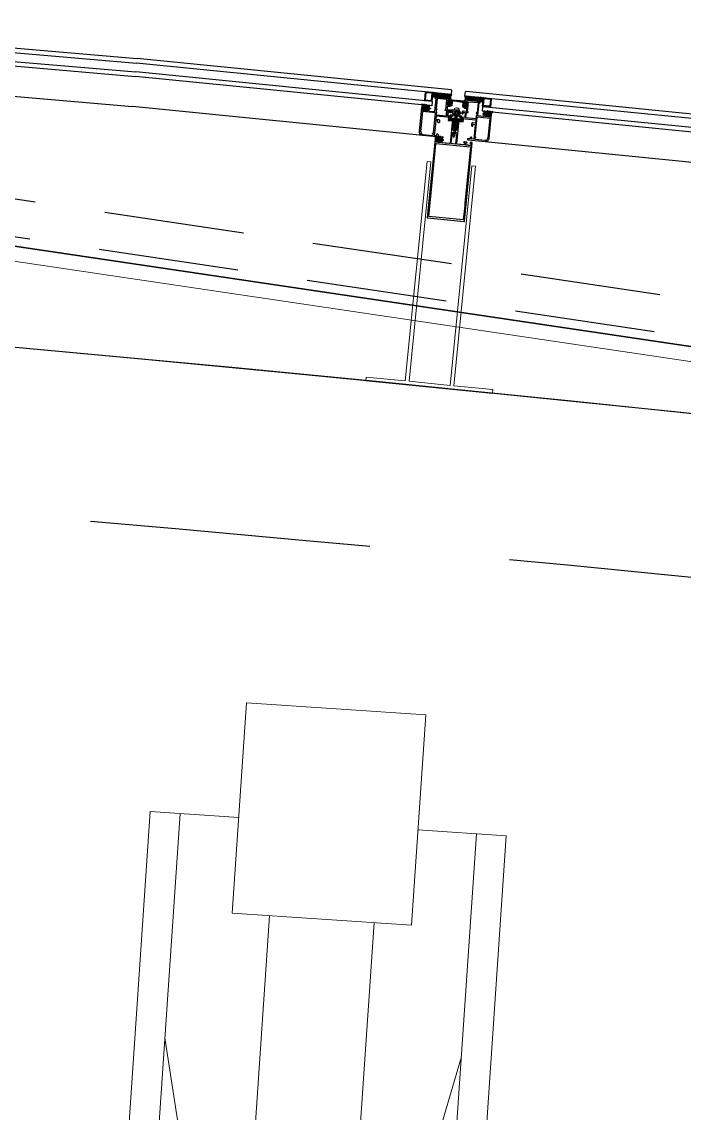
# Model space of a CAD drawing. Header units: millimetres. Extents: x 62878 to 70819, y -67946 to -61850.
# Drawn here: x 66387.2 to 66475.7, y -62013.6 to -61867.7 of the extents above; entities that cross this region are included whole.
import ezdxf

# ---------------------------------------------------------------- set-up
doc = ezdxf.new("R2010")
doc.units = ezdxf.units.MM
doc.linetypes.add('HIDDEN', pattern=[0.375, 0.25, -0.125])
doc.layers.add('alan hesabı1', color=7, linetype='Continuous', plot=False)
for name, color, linetype, lineweight in [('BA DÖŞ.-yeni', 11, 'Continuous', 30), ('Dog_dos_yeni', 63, 'Continuous', 5), ('DOGRAMA', 171, 'Continuous', 0), ('DUV.ALÇ.-yeni', 20, 'Continuous', 25), ('GOR-2', 152, 'Continuous', 20), ('TEFRİŞ-yeni', 53, 'Continuous', 9)]:
    doc.layers.add(name, color=color, linetype=linetype, lineweight=lineweight)
doc.layers.add('DOĞRAMA-yeni', color=40, linetype='Continuous')
pattern_1 = [(309.30959, (66334.67604, -61880.59759), (-0.1228303, -0.10056977), [])]
pattern_2 = [(219.30959, (66553.52568, -61902.4047), (0.10056977, -0.1228303), [])]

# ---------------------------------------------------------------- blocks, each defined once
blk = doc.blocks.new('a2we')
at = {"lineweight": 5, "ltscale": 0.5}
for p, q in [((-198.1, -420.1), (-197.1, -419.7)), ((-194.9, -421.4), (-198.1, -420.1)), ((-193.9, -421), (-198.1, -420.1)), ((-198.1, -422.7), (-197.1, -422.3)), ((-194.9, -424), (-198.1, -422.7)), ((-193.9, -423.6), (-198.1, -422.7)), ((-197.6, -417.6), (-196.6, -417.2)), ((-194.2, -418.3), (-197.6, -417.6)), ((-195.2, -418.6), (-197.6, -417.6)), ((-196.9, -417.9), (-197.1, -418.3)), ((-197.1, -419.7), (-197.1, -418.4)), ((-197.1, -419.7), (-193.9, -421)), ((-197.1, -419.7), (-193.9, -421)), ((-197.1, -422.3), (-197.1, -420.5)), ((-197.1, -422.3), (-193.9, -423.6)), ((-197.1, -422.3), (-193.9, -423.6)), ((-197.1, -424.9), (-197.1, -423.1)), ((-196, -415.3), (-196.6, -417.2)), ((-196.6, -417.2), (-194.2, -418.3)), ((-196, -415.3), (-195.5, -417.7)), ((-194.2, -418.3), (-195.2, -418.6)), ((-195.2, -418.6), (-194.9, -419.3)), ((-194.9, -420.6), (-194.9, -419.4)), ((-193.9, -421), (-194.9, -421.4)), ((-194.9, -423.2), (-194.9, -421.4)), ((-198.1, -425.2), (-197.1, -424.9)), ((-194.9, -426.5), (-198.1, -425.2)), ((-193.9, -426.1), (-198.1, -425.2)), ((-198.1, -427.7), (-197.1, -427.3)), ((-194.9, -429), (-198.1, -427.7)), ((-193.9, -428.6), (-198.1, -427.7)), ((-198.1, -429.9), (-197.1, -429.6)), ((-194.9, -431.2), (-198.1, -429.9)), ((-193.9, -430.9), (-198.1, -429.9)), ((-198.1, -432.2), (-197.1, -431.8)), ((-194.9, -433.5), (-198.1, -432.2)), ((-193.9, -433.1), (-198.1, -432.2)), ((-198.1, -434.4), (-197.1, -434.1)), ((-194.9, -435.7), (-198.1, -434.4)), ((-193.9, -435.4), (-198.1, -434.4)), ((-198.1, -436.7), (-197.1, -436.4)), ((-194.9, -438), (-198.1, -436.7)), ((-193.9, -437.7), (-198.1, -436.7)), ((-197.1, -424.9), (-193.9, -426.1)), ((-197.1, -424.9), (-193.9, -426.1)), ((-197.1, -427.3), (-197.1, -425.6)), ((-197.1, -427.3), (-193.9, -428.6)), ((-197.1, -427.3), (-193.9, -428.6)), ((-197.1, -429.6), (-197.1, -428)), ((-197.1, -429.6), (-193.9, -430.9)), ((-197.1, -429.6), (-193.9, -430.9)), ((-197.1, -431.8), (-197.1, -430.3)), ((-197.1, -431.8), (-193.9, -433.1)), ((-197.1, -431.8), (-193.9, -433.1)), ((-197.1, -434.1), (-197.1, -432.5)), ((-197.1, -434.1), (-193.9, -435.4)), ((-197.1, -434.1), (-193.9, -435.4)), ((-197.1, -436.4), (-197.1, -434.8)), ((-197.1, -436.4), (-193.9, -437.7)), ((-197.1, -436.4), (-193.9, -437.7)), ((-197.1, -438.7), (-197.1, -437.1)), ((-193.9, -423.6), (-194.9, -424)), ((-194.9, -425.7), (-194.9, -424)), ((-193.9, -426.1), (-194.9, -426.5)), ((-194.9, -428.2), (-194.9, -426.5)), ((-193.9, -428.6), (-194.9, -429)), ((-194.9, -430.5), (-194.9, -429)), ((-193.9, -430.9), (-194.9, -431.2)), ((-194.9, -432.7), (-194.9, -431.2)), ((-193.9, -433.1), (-194.9, -433.5)), ((-194.9, -435), (-194.9, -433.5)), ((-193.9, -435.4), (-194.9, -435.7)), ((-194.9, -437.3), (-194.9, -435.7)), ((-193.9, -437.7), (-194.9, -438)), ((-198.1, -439), (-197.1, -438.7)), ((-194.9, -440.3), (-198.1, -439)), ((-193.9, -440), (-198.1, -439)), ((-198.1, -441.3), (-197.1, -441)), ((-194.9, -442.6), (-198.1, -441.3)), ((-193.9, -442.3), (-198.1, -441.3)), ((-198.1, -443.6), (-197.1, -443.3)), ((-194.9, -444.9), (-198.1, -443.6)), ((-193.9, -444.6), (-198.1, -443.6)), ((-198.1, -445.9), (-197.1, -445.6)), ((-193.9, -446.9), (-198.1, -445.9)), ((-194.9, -447.2), (-198.1, -445.9)), ((-197.1, -447.9), (-198.1, -448.2)), ((-194.9, -449.5), (-198.1, -448.2)), ((-198.1, -448.2), (-193.9, -449.2)), ((-198.1, -450.5), (-197.1, -450.2)), ((-194.9, -451.8), (-198.1, -450.5)), ((-193.9, -451.5), (-198.1, -450.5)), ((-197.1, -438.7), (-193.9, -440)), ((-197.1, -438.7), (-193.9, -440)), ((-197.1, -441), (-197.1, -439.4)), ((-197.1, -441), (-193.9, -442.3)), ((-197.1, -443.3), (-197.1, -441.7)), ((-197.1, -443.3), (-193.9, -444.6)), ((-197.1, -445.6), (-197.1, -444)), ((-197.1, -445.6), (-193.9, -446.9)), ((-197.1, -445.6), (-193.9, -446.9)), ((-197.1, -447.9), (-197.1, -446.3)), ((-193.9, -449.2), (-197.1, -447.9)), ((-197.1, -450.2), (-197.1, -448.6)), ((-197.1, -450.2), (-193.9, -451.5)), ((-197.1, -453.3), (-197.1, -450.9)), ((-194.9, -439.6), (-194.9, -438)), ((-193.9, -440), (-194.9, -440.3)), ((-194.9, -441.8), (-194.9, -440.3)), ((-193.9, -442.3), (-194.9, -442.6)), ((-194.9, -444.1), (-194.9, -442.6)), ((-193.9, -444.6), (-194.9, -444.9)), ((-194.9, -446.4), (-194.9, -444.9)), ((-193.9, -446.9), (-194.9, -447.2)), ((-194.9, -448.7), (-194.9, -447.2)), ((-193.9, -449.2), (-194.9, -449.5)), ((-194.9, -451), (-194.9, -449.5)), ((-193.9, -451.5), (-194.9, -451.8)), ((-194.9, -453.3), (-194.9, -451.8)), ((-192.8, -453.3), (-199.2, -453.3)), ((-199.2, -454.6), (-199.2, -453.3)), ((-192.8, -454.6), (-192.8, -453.3))]:
    blk.add_line(p, q, dxfattribs=at)
blk.add_lwpolyline([(-196.5, -455.7), (-196.1, -455.4), (-195.9, -455.4), (-195.6, -455.7)], dxfattribs=at)
for centre, radius, start, end in [((-196.9, -418.4), 0.2, 155.3251, 180), ((-195.1, -419.4), 0.2, 0, 19.1116), ((-195.7, -449.5), 6.19, 234.7573, 262.4905), ((-196.4, -449.5), 6.19, 277.5095, 305.2427)]:
    blk.add_arc(centre, radius, start, end, dxfattribs=at)
blk = doc.blocks.new('3')
at = {"layer": 'TEFRİŞ-yeni'}
for p, q in [((65004.48, 34978.67), (65004.4, 34950.47)), ((65004.48, 34978.67), (65028.48, 34978.6)), ((65028.48, 34978.6), (65028.4, 34950.4)), ((64992.6, 34963.3), (64992.43, 34904.43)), ((64992.6, 34963.3), (65004.44, 34963.27)), ((64996.6, 34963.29), (64996.46, 34913.96)), ((65028.44, 34963.2), (65040.28, 34963.17)), ((65036.28, 34963.18), (65036.14, 34913.85)), ((65040.28, 34963.17), (65040.12, 34904.3)), ((65004.4, 34950.47), (65028.4, 34950.4)), ((65009.4, 34950.45), (65009.19, 34872.23)), ((65023.4, 34950.41), (65023.19, 34872.2)), ((65000.8, 34913.94), (64996.51, 34933.25)), ((65031.8, 34913.86), (65036.2, 34933.14)), ((64996.46, 34913.96), (64985.67, 34888.43)), ((65000.8, 34913.94), (64989.45, 34887.1)), ((65031.8, 34913.86), (65043, 34886.95)), ((65036.14, 34913.85), (65046.79, 34888.26)), ((64996.43, 34903.61), (64996.38, 34884.44)), ((65036.11, 34903.5), (65036.06, 34884.33)), ((64992.41, 34894.08), (64992.38, 34884.45)), ((65040.09, 34893.95), (65040.06, 34884.32)), ((65005.28, 34884.42), (64991.35, 34884.45)), ((65005.28, 34884.42), (65005.27, 34880.42)), ((65027.16, 34884.36), (65027.15, 34880.36)), ((65027.16, 34884.36), (65041.09, 34884.32)), ((65005.27, 34880.42), (64991.21, 34880.45)), ((64992.37, 34880.45), (64992.33, 34865.28)), ((64996.37, 34880.44), (64996.33, 34865.27)), ((65027.15, 34880.36), (65041.2, 34880.32)), ((65036.05, 34880.33), (65036.01, 34865.16)), ((65040.05, 34880.32), (65040.01, 34865.15)), ((65000.19, 34872.26), (65000.15, 34858.26)), ((65000.19, 34872.26), (65032.19, 34872.17)), ((65032.19, 34872.17), (65032.15, 34858.17)), ((64992.33, 34865.28), (65000.17, 34865.26)), ((65032.17, 34865.17), (65040.01, 34865.15)), ((65000.15, 34858.26), (65032.15, 34858.17))]:
    blk.add_line(p, q, dxfattribs=at)
for centre, radius, start, end in [((64991.55, 34886.6), 6.15, 162.7353, 266.8783), ((65040.9, 34886.46), 6.15, 272.8044, 16.9475), ((64991.55, 34886.6), 2.15, 166.6384, 264.8317), ((65040.9, 34886.46), 2.15, 274.851, 13.0444)]:
    blk.add_arc(centre, radius, start, end, dxfattribs=at)

msp = doc.modelspace()

# ---------------------------------------------------------------- hatches: boundary and pattern name
at = {"layer": 'DOGRAMA', "lineweight": -2}
h = msp.add_hatch(dxfattribs=at)
h.set_pattern_fill('AR-HBONE', color=256, scale=0.03, angle=681.3887, style=0)
h.set_pattern_definition([(309.3096, (66434.41934, -61912.95435), (-0.01682685, -0.16886935), [0.36, -0.12]), (219.3096, (66434.49536, -61913.0472), (-0.01682685, -0.16886935), [0.36, -0.12])])
h.paths.add_polyline_path([(66442.33, -61877.75), (66442.08, -61877.72), (66442.14, -61877.12), (66442.91, -61877.2), (66442.85, -61877.8)])
h = msp.add_hatch(dxfattribs=at)
h.set_pattern_fill('ANSI31', color=256, scale=0.04, angle=681.3887, style=0)
h.set_pattern_definition([(219.30959, (66573.72565, -61904.4175), (0.08045582, -0.09826424), [])])
h.paths.add_polyline_path([(66443.12, -61877.8, -0.414214), (66443.15, -61877.83), (66444.45, -61877.96, -0.153231), (66444.6, -61877.37), (66443.18, -61877.23)])
h.paths.add_polyline_path([(66442.85, -61877.8), (66443.09, -61877.82, -0.414214), (66443.12, -61877.8), (66443.18, -61877.23), (66442.91, -61877.2)])
h = msp.add_hatch(dxfattribs=at)
h.set_pattern_fill('ANSI31', color=256, scale=0.05, angle=681.3887, style=0)
h.set_pattern_definition(pattern_1)
edge = h.paths.add_edge_path(flags=16)
edge.add_arc((66441.15, -61878.98), 0.4, 252.7726, 275.8465)
edge.add_line((66441.19, -61879.37), (66441.21, -61879.12))
edge.add_line((66441.21, -61879.12), (66441.05, -61879.11))
edge.add_line((66441.05, -61879.11), (66441.03, -61879.36))
edge = h.paths.add_edge_path()
edge.add_arc((66441.15, -61878.98), 0.5, 227.4397, 301.1795)
edge.add_line((66441.41, -61879.4), (66441.42, -61879.3))
edge.add_line((66441.42, -61879.3), (66441.3, -61879.29))
edge.add_line((66441.3, -61879.29), (66441.3, -61879.23))
edge.add_arc((66441.4, -61879.24), 0.1, 84.3096, 174.3096, ccw=False)
edge.add_line((66441.41, -61879.14), (66441.63, -61879.16))
edge.add_line((66441.63, -61879.16), (66441.65, -61878.98))
edge.add_line((66441.65, -61878.98), (66441.61, -61878.98))
edge.add_arc((66441.6, -61879.05), 0.065, 84.3096, 152.7189)
edge.add_arc((66441.52, -61879), 0.0327, 138.8793, 332.7189, ccw=False)
edge.add_arc((66441.62, -61879.13), 0.199, 79.9599, 130.2258, ccw=False)
edge.add_arc((66441.66, -61878.89), 0.05, 265.8242, 443.3374)
edge.add_arc((66441.63, -61879.16), 0.323, 83.3689, 122.6953)
edge.add_arc((66441.44, -61878.87), 0.02, 234.3096, 302.6953, ccw=False)
edge.add_line((66441.43, -61878.88), (66441.25, -61878.76))
edge.add_arc((66441.24, -61878.77), 0.015, 54.3096, 214.3096)
edge.add_line((66441.23, -61878.78), (66441.3, -61878.88))
edge.add_arc((66441.28, -61878.89), 0.02, -125.6904, 34.3096, ccw=False)
edge.add_line((66441.27, -61878.91), (66441.03, -61878.73))
edge.add_arc((66441.02, -61878.75), 0.015, 54.3096, 214.3096)
edge.add_line((66441.01, -61878.75), (66441.08, -61878.86))
edge.add_arc((66441.07, -61878.87), 0.02, -125.6904, 34.3096, ccw=False)
edge.add_line((66441.05, -61878.88), (66440.81, -61878.71))
edge.add_arc((66440.81, -61878.72), 0.015, 54.3096, 214.3096)
edge.add_line((66440.79, -61878.73), (66440.86, -61878.83))
edge.add_arc((66440.85, -61878.85), 0.02, -125.6904, 34.3096, ccw=False)
edge.add_line((66440.83, -61878.86), (66440.6, -61878.69))
edge.add_arc((66440.59, -61878.7), 0.015, 54.3096, 214.3096)
edge.add_line((66440.57, -61878.71), (66440.64, -61878.81))
edge.add_arc((66440.56, -61878.86), 0.1, -5.6904, 34.3096, ccw=False)
edge.add_line((66440.66, -61878.87), (66440.64, -61879.06))
edge.add_line((66440.64, -61879.06), (66440.86, -61879.09))
edge.add_arc((66440.85, -61879.19), 0.1, -5.6904, 84.3096, ccw=False)
edge.add_line((66440.95, -61879.2), (66440.94, -61879.26))
edge.add_line((66440.94, -61879.26), (66440.82, -61879.24))
edge.add_line((66440.82, -61879.24), (66440.81, -61879.34))
h = msp.add_hatch(dxfattribs=at)
h.set_pattern_fill('ANSI31', color=256, scale=0.05, angle=681.3887, style=0)
h.set_pattern_definition(pattern_1)
edge = h.paths.add_edge_path(flags=16)
edge.add_arc((66444.92, -61878.54), 0.668, 167.4339, 181.1853, ccw=False)
edge.add_line((66444.27, -61878.4), (66444.55, -61878.42))
edge.add_line((66444.55, -61878.42), (66444.53, -61878.58))
edge.add_line((66444.53, -61878.58), (66444.25, -61878.56))
edge = h.paths.add_edge_path()
edge.add_line((66444.58, -61878.91), (66444.47, -61878.9))
edge.add_line((66444.47, -61878.9), (66444.5, -61878.66))
edge.add_line((66444.5, -61878.66), (66444.31, -61878.64))
edge.add_line((66444.31, -61878.64), (66444.3, -61878.76))
edge.add_line((66444.3, -61878.76), (66444.2, -61878.75))
edge.add_arc((66444.56, -61878.51), 0.442, 135.0019, 213.6172, ccw=False)
edge.add_line((66444.25, -61878.19), (66444.35, -61878.2))
edge.add_line((66444.35, -61878.2), (66444.34, -61878.32))
edge.add_line((66444.34, -61878.32), (66444.53, -61878.34))
edge.add_line((66444.53, -61878.34), (66444.55, -61878.1))
edge.add_line((66444.55, -61878.1), (66445.55, -61878.19))
edge.add_arc((66445.54, -61878.24), 0.05, -88.9806, 84.3096, ccw=False)
edge.add_line((66445.54, -61878.29), (66444.79, -61878.27))
edge.add_arc((66444.79, -61878.37), 0.1, 87.8843, 174.3096)
edge.add_line((66444.69, -61878.36), (66444.64, -61878.87))
edge.add_arc((66444.59, -61878.86), 0.05, 264.3096, 354.3096, ccw=False)
h = msp.add_hatch(dxfattribs=at)
h.set_pattern_fill('ANSI31', color=256, scale=0.05, angle=681.3887, style=0)
h.set_pattern_definition(pattern_2)
edge = h.paths.add_edge_path(flags=16)
edge.add_arc((66445.86, -61878.64), 0.668, 347.4339, 361.1853)
edge.add_line((66446.53, -61878.62), (66446.24, -61878.59))
edge.add_line((66446.24, -61878.59), (66446.23, -61878.75))
edge.add_line((66446.23, -61878.75), (66446.51, -61878.78))
edge = h.paths.add_edge_path()
edge.add_line((66446.11, -61879.06), (66446.22, -61879.07))
edge.add_line((66446.22, -61879.07), (66446.25, -61878.84))
edge.add_line((66446.25, -61878.84), (66446.44, -61878.85))
edge.add_line((66446.44, -61878.85), (66446.42, -61878.97))
edge.add_line((66446.42, -61878.97), (66446.52, -61878.98))
edge.add_arc((66446.21, -61878.67), 0.442, 315.0019, 393.6172)
edge.add_line((66446.58, -61878.43), (66446.48, -61878.42))
edge.add_line((66446.48, -61878.42), (66446.47, -61878.54))
edge.add_line((66446.47, -61878.54), (66446.28, -61878.52))
edge.add_line((66446.28, -61878.52), (66446.3, -61878.28))
edge.add_line((66446.3, -61878.28), (66445.31, -61878.17))
edge.add_arc((66445.3, -61878.22), 0.05, 84.3096, 257.5998)
edge.add_line((66445.29, -61878.27), (66446.04, -61878.4))
edge.add_arc((66446.02, -61878.49), 0.1, -5.6904, 80.7349, ccw=False)
edge.add_line((66446.12, -61878.5), (66446.07, -61879.01))
edge.add_arc((66446.12, -61879.01), 0.05, 174.3096, 264.3096)
h = msp.add_hatch(dxfattribs=at)
h.set_pattern_fill('ANSI31', color=256, scale=0.04, angle=681.3887, style=0)
h.set_pattern_definition([(309.30959, (66314.47608, -61878.58478), (-0.09826424, -0.08045582), [])])
h.paths.add_polyline_path([(66447.76, -61878.26, 0.414214), (66447.73, -61878.28), (66446.44, -61878.16, 0.153231), (66446.4, -61877.55), (66447.82, -61877.69)])
h.paths.add_polyline_path([(66448.03, -61878.31), (66447.79, -61878.29, 0.414214), (66447.76, -61878.26), (66447.82, -61877.69), (66448.09, -61877.72)])
h = msp.add_hatch(dxfattribs=at)
h.set_pattern_fill('AR-HBONE', color=256, scale=0.03, angle=681.3887, style=0)
h.set_pattern_definition([(219.3096, (66449.35868, -61914.44297), (-0.01682685, -0.16886935), [0.36, -0.12]), (309.3096, (66449.26583, -61914.51899), (-0.01682685, -0.16886935), [0.36, -0.12])])
h.paths.add_polyline_path([(66448.56, -61878.37), (66448.8, -61878.39), (66448.86, -61877.79), (66448.09, -61877.72), (66448.03, -61878.31)])
h = msp.add_hatch(dxfattribs=at)
h.set_pattern_fill('ANSI31', color=256, scale=0.05, angle=681.3887, style=0)
h.set_pattern_definition(pattern_1)
edge = h.paths.add_edge_path(flags=16)
edge.add_arc((66445.03, -61881.82), 0.05, 174.3096, 264.3096)
edge.add_line((66445.03, -61881.87), (66445.09, -61881.88))
edge.add_arc((66445.09, -61881.83), 0.05, 264.3096, 354.3096)
edge.add_line((66445.14, -61881.84), (66445.17, -61881.61))
edge.add_line((66445.17, -61881.61), (66445.01, -61881.6))
edge.add_line((66445.01, -61881.6), (66444.99, -61881.82))
h.paths.add_polyline_path([(66445.02, -61881.45), (66445.18, -61881.46), (66445.21, -61881.19), (66445.05, -61881.17)], flags=16)
edge = h.paths.add_edge_path()
edge.add_arc((66445.16, -61881.82), 0.2, 283.7434, 354.3096)
edge.add_line((66445.35, -61881.84), (66445.36, -61881.79))
edge.add_line((66445.36, -61881.79), (66445.3, -61881.78))
edge.add_line((66445.3, -61881.78), (66445.31, -61881.65))
edge.add_line((66445.31, -61881.65), (66445.35, -61881.63))
edge.add_arc((66445.28, -61881.55), 0.1, 309.3096, 354.3096)
edge.add_line((66445.38, -61881.56), (66445.4, -61881.43))
edge.add_line((66445.4, -61881.43), (66445.34, -61881.42))
edge.add_line((66445.34, -61881.42), (66445.35, -61881.29))
edge.add_line((66445.35, -61881.29), (66445.47, -61881.19))
edge.add_line((66445.47, -61881.19), (66445.58, -61881.21))
edge.add_line((66445.58, -61881.21), (66445.6, -61880.96))
edge.add_line((66445.6, -61880.96), (66445.65, -61881.01))
edge.add_line((66445.65, -61881.01), (66446.15, -61881.06))
edge.add_line((66446.15, -61881.06), (66446.18, -61880.74))
edge.add_arc((66445.88, -61880.71), 0.3, 354.3096, 414.3096)
edge.add_line((66446.06, -61880.46), (66445.66, -61880.18))
edge.add_arc((66445.64, -61880.2), 0.03, 54.3096, 144.3096)
edge.add_line((66445.61, -61880.18), (66445.58, -61880.23))
edge.add_arc((66445.6, -61880.25), 0.03, 144.3096, 234.3096)
edge.add_line((66445.59, -61880.27), (66445.9, -61880.5))
edge.add_arc((66445.78, -61880.66), 0.2, -7.61, 54.3096, ccw=False)
edge.add_arc((66445.88, -61880.68), 0.1, 204.3096, 357.0244, ccw=False)
edge.add_arc((66445.7, -61880.77), 0.1, 24.3096, 84.3096)
edge.add_line((66445.71, -61880.67), (66445.38, -61880.63))
edge.add_arc((66445.39, -61880.58), 0.05, 174.3096, 264.3096, ccw=False)
edge.add_line((66445.34, -61880.58), (66445.34, -61880.53))
edge.add_arc((66445.3, -61880.52), 0.05, 354.3096, 444.3096)
edge.add_line((66445.3, -61880.47), (66445.1, -61880.45))
edge.add_arc((66445.1, -61880.5), 0.05, 84.3096, 174.3096)
edge.add_line((66445.05, -61880.5), (66445.04, -61880.55))
edge.add_arc((66444.99, -61880.54), 0.05, 264.3096, 354.3096, ccw=False)
edge.add_line((66444.99, -61880.59), (66444.66, -61880.56))
edge.add_arc((66444.65, -61880.66), 0.1, 84.3096, 144.3096)
edge.add_arc((66444.49, -61880.54), 0.1, 171.5947, 324.3096, ccw=False)
edge.add_arc((66444.59, -61880.54), 0.2, 114.3096, 176.2292, ccw=False)
edge.add_line((66444.51, -61880.36), (66444.86, -61880.2))
edge.add_arc((66444.85, -61880.17), 0.03, 294.3096, 384.3096)
edge.add_line((66444.88, -61880.16), (66444.85, -61880.11))
edge.add_arc((66444.82, -61880.12), 0.03, 24.3096, 114.3096)
edge.add_line((66444.81, -61880.09), (66444.36, -61880.29))
edge.add_arc((66444.49, -61880.57), 0.3, 114.3096, 174.3096)
edge.add_line((66444.19, -61880.54), (66444.16, -61880.86))
edge.add_line((66444.16, -61880.86), (66444.65, -61880.91))
edge.add_line((66444.65, -61880.91), (66444.71, -61880.87))
edge.add_line((66444.71, -61880.87), (66444.68, -61881.12))
edge.add_line((66444.68, -61881.12), (66444.79, -61881.13))
edge.add_line((66444.79, -61881.13), (66444.89, -61881.25))
edge.add_line((66444.89, -61881.25), (66444.88, -61881.38))
edge.add_line((66444.88, -61881.38), (66444.82, -61881.37))
edge.add_line((66444.82, -61881.37), (66444.81, -61881.5))
edge.add_arc((66444.91, -61881.51), 0.1, 174.3096, 219.3096)
edge.add_line((66444.83, -61881.57), (66444.86, -61881.61))
edge.add_line((66444.86, -61881.61), (66444.84, -61881.74))
edge.add_line((66444.84, -61881.74), (66444.78, -61881.73))
edge.add_line((66444.78, -61881.73), (66444.78, -61881.79))
edge.add_arc((66444.98, -61881.81), 0.2, 174.3096, 244.8758)
edge.add_arc((66445.09, -61881.56), 0.47, 244.8758, 283.7434)
h = msp.add_hatch(dxfattribs=at)
h.set_pattern_fill('ANSI31', color=256, scale=0.05, angle=681.3887, style=0)
h.set_pattern_definition(pattern_2)
edge = h.paths.add_edge_path(flags=16)
edge.add_arc((66449.47, -61879.8), 0.4, 252.7726, 275.8465, ccw=False)
edge.add_line((66449.35, -61880.19), (66449.37, -61879.94))
edge.add_line((66449.37, -61879.94), (66449.53, -61879.95))
edge.add_line((66449.53, -61879.95), (66449.51, -61880.2))
edge = h.paths.add_edge_path()
edge.add_arc((66449.47, -61879.8), 0.5, 227.4397, 301.1795, ccw=False)
edge.add_line((66449.13, -61880.17), (66449.14, -61880.07))
edge.add_line((66449.14, -61880.07), (66449.26, -61880.08))
edge.add_line((66449.26, -61880.08), (66449.26, -61880.03))
edge.add_arc((66449.16, -61880.02), 0.1, 354.3096, 444.3096)
edge.add_line((66449.17, -61879.92), (66448.96, -61879.89))
edge.add_line((66448.96, -61879.89), (66448.97, -61879.71))
edge.add_line((66448.97, -61879.71), (66449.01, -61879.72))
edge.add_arc((66449.01, -61879.78), 0.065, 15.9003, 84.3096, ccw=False)
edge.add_arc((66449.1, -61879.76), 0.0327, 195.9003, 389.7399)
edge.add_arc((66448.97, -61879.86), 0.199, 38.3934, 88.6593)
edge.add_arc((66448.98, -61879.62), 0.05, 85.2817, 262.795, ccw=False)
edge.add_arc((66448.96, -61879.89), 0.323, 45.9239, 85.2502, ccw=False)
edge.add_arc((66449.2, -61879.64), 0.02, 225.9239, 294.3096)
edge.add_line((66449.21, -61879.66), (66449.41, -61879.57))
edge.add_arc((66449.41, -61879.58), 0.015, -45.6904, 114.3096, ccw=False)
edge.add_line((66449.43, -61879.59), (66449.34, -61879.68))
edge.add_arc((66449.35, -61879.69), 0.02, 134.3096, 294.3096)
edge.add_line((66449.36, -61879.71), (66449.63, -61879.59))
edge.add_arc((66449.63, -61879.6), 0.015, -45.6904, 114.3096, ccw=False)
edge.add_line((66449.64, -61879.61), (66449.56, -61879.7))
edge.add_arc((66449.57, -61879.72), 0.02, 134.3096, 294.3096)
edge.add_line((66449.58, -61879.73), (66449.85, -61879.61))
edge.add_arc((66449.85, -61879.63), 0.015, -45.6904, 114.3096, ccw=False)
edge.add_line((66449.86, -61879.64), (66449.77, -61879.72))
edge.add_arc((66449.79, -61879.74), 0.02, 134.3096, 294.3096)
edge.add_line((66449.8, -61879.76), (66450.07, -61879.63))
edge.add_arc((66450.07, -61879.65), 0.015, -45.6904, 114.3096, ccw=False)
edge.add_line((66450.08, -61879.66), (66450, -61879.74))
edge.add_arc((66450.07, -61879.81), 0.1, 134.3096, 174.3096)
edge.add_line((66449.97, -61879.8), (66449.95, -61879.99))
edge.add_line((66449.95, -61879.99), (66449.73, -61879.97))
edge.add_arc((66449.72, -61880.07), 0.1, 84.3096, 174.3096)
edge.add_line((66449.62, -61880.06), (66449.62, -61880.12))
edge.add_line((66449.62, -61880.12), (66449.74, -61880.13))
edge.add_line((66449.74, -61880.13), (66449.73, -61880.23))
h = msp.add_hatch(dxfattribs=at)
h.set_pattern_fill('ANSI31', color=256, scale=0.05, angle=681.3887, style=0)
h.set_pattern_definition(pattern_1)
edge = h.paths.add_edge_path()
edge.add_arc((66442.32, -61883.13), 0.1, -5.6904, 34.3096, ccw=False)
edge.add_line((66442.42, -61883.14), (66442.4, -61883.32))
edge.add_line((66442.4, -61883.32), (66442.62, -61883.34))
edge.add_arc((66442.61, -61883.44), 0.1, -5.6904, 84.3096, ccw=False)
edge.add_line((66442.71, -61883.45), (66442.71, -61883.51))
edge.add_line((66442.71, -61883.51), (66442.59, -61883.49))
edge.add_line((66442.59, -61883.49), (66442.58, -61883.59))
edge.add_arc((66442.92, -61883.23), 0.5, 227.4397, 301.1795)
edge.add_line((66443.17, -61883.65), (66443.18, -61883.55))
edge.add_line((66443.18, -61883.55), (66443.06, -61883.54))
edge.add_line((66443.06, -61883.54), (66443.07, -61883.48))
edge.add_arc((66443.17, -61883.49), 0.1, 84.3096, 174.3096, ccw=False)
edge.add_line((66443.18, -61883.39), (66443.4, -61883.41))
edge.add_line((66443.4, -61883.41), (66443.42, -61883.26))
edge.add_line((66443.42, -61883.26), (66443.38, -61883.25))
edge.add_arc((66443.37, -61883.32), 0.065, 84.3096, 152.7189)
edge.add_arc((66443.28, -61883.27), 0.0327, 138.8793, 332.7189, ccw=False)
edge.add_arc((66443.44, -61883.41), 0.242, 94.0003, 139.5071, ccw=False)
edge.add_arc((66443.43, -61883.12), 0.05, 265.8242, 443.3374)
edge.add_arc((66443.46, -61883.44), 0.372, 94.1581, 130.8096)
edge.add_arc((66443.21, -61883.14), 0.02, 234.3096, 302.6953, ccw=False)
edge.add_line((66443.2, -61883.15), (66443.02, -61883.03))
edge.add_arc((66443.01, -61883.04), 0.015, 54.3096, 214.3096)
edge.add_line((66443, -61883.05), (66443.07, -61883.15))
edge.add_arc((66443.05, -61883.16), 0.02, -125.6904, 34.3096, ccw=False)
edge.add_line((66443.04, -61883.18), (66442.8, -61883))
edge.add_arc((66442.79, -61883.02), 0.015, 54.3096, 214.3096)
edge.add_line((66442.78, -61883.03), (66442.85, -61883.13))
edge.add_arc((66442.83, -61883.14), 0.02, -125.6904, 34.3096, ccw=False)
edge.add_line((66442.82, -61883.15), (66442.58, -61882.98))
edge.add_arc((66442.57, -61883), 0.015, 54.3096, 214.3096)
edge.add_line((66442.56, -61883), (66442.63, -61883.11))
edge.add_arc((66442.61, -61883.12), 0.02, -125.6904, 34.3096, ccw=False)
edge.add_line((66442.6, -61883.13), (66442.36, -61882.96))
edge.add_arc((66442.35, -61882.97), 0.015, 54.3096, 214.3096)
edge.add_line((66442.34, -61882.98), (66442.4, -61883.08))
edge = h.paths.add_edge_path(flags=16)
edge.add_line((66442.96, -61883.6), (66442.98, -61883.4))
edge.add_arc((66442.95, -61883.4), 0.03, 354.3096, 444.3096)
edge.add_line((66442.95, -61883.37), (66442.85, -61883.36))
edge.add_arc((66442.85, -61883.39), 0.03, 84.3096, 174.3096)
edge.add_line((66442.82, -61883.39), (66442.8, -61883.58))
edge.add_arc((66442.83, -61883.59), 0.03, 174.3096, 256.5432)
edge.add_arc((66442.92, -61883.23), 0.4, 256.5432, 272.076)
edge.add_arc((66442.93, -61883.6), 0.03, 272.076, 354.3096)

# ---------------------------------------------------------------- linework, layer by layer
msp.add_lwpolyline([(68896.02, -63031.44), (69030.26, -63071.18), (69185.28, -62547.65), (68893, -62461.11, 1.044368), (68063.2, -62298.73, 0.204375), (63106.96, -62494.78, 0.353953), (62932.94, -62997.83), (63753.18, -65779.6), (64154.95, -67142.15), (65336.72, -66792.62), (65336.7, -66829.11), (65270.54, -66829.07, 0.626789), (65270.2, -67369.07), (65531.84, -67369.23, 0.926242), (66130.09, -67369.61), (66391.73, -67369.77, 0.626743), (66392.07, -66829.77), (66326.15, -66829.73), (66326.17, -66793.24), (67506.16, -67144.13), (68467.02, -63899.09), (68625.2, -63946.04), (68896.02, -63031.42)], format="xyb")
at = {"layer": 'alan hesabı1', "linetype": 'ByBlock'}
msp.add_lwpolyline([(66647.46, -62885.83), (66649.14, -62873.44), (66669.49, -62775), (66685.66, -62696.65), (66805.8, -62114.63), (66821.97, -62036.28), (66836.77, -61964.56), (66351.93, -61892.57), (66333.84, -62022.5), (66229.59, -62014.51), (66229.67, -61883.93), (65842.74, -61883.7), (65842.15, -62828.49), (66227.13, -62828.73), (66275.87, -62835.35), (66434.42, -62856.89)], close=True, dxfattribs=at)
at = {"layer": 'alan hesabı1'}
msp.add_lwpolyline([(66851.63, -61966.77), (67136.27, -62009.03), (67118.51, -62128.61), (67161.25, -62137.43), (67098.03, -62443.7), (67058.57, -62435.56), (67034.32, -62553.08), (67073.77, -62561.23), (66999.57, -62921.05), (66649.14, -62873.44), (66647.46, -62885.83), (66434.42, -62856.89), (66275.87, -62835.35), (66227.13, -62828.73), (65842.15, -62828.49), (65842.74, -61883.7), (66229.67, -61883.93), (66229.59, -62014.51), (66333.84, -62022.5), (66351.93, -61892.57), (66836.77, -61964.56)], close=True, dxfattribs=at)
at = {"layer": 'BA DÖŞ.-yeni', "linetype": 'HIDDEN', "ltscale": 150}
msp.add_arc((65815.04, -68607.15), 6697.94, 70.74616, 109.296847, dxfattribs=at)
at = {"layer": 'Dog_dos_yeni'}
msp.add_lwpolyline([(66433.15, -61915.66), (66450.07, -61917.35), (66450.12, -61916.85), (66444.89, -61916.33), (66447.82, -61886.98), (66447.32, -61886.93), (66444.4, -61916.28), (66438.92, -61915.74), (66441.85, -61886.38), (66441.35, -61886.33), (66438.42, -61915.69), (66433.2, -61915.17), (66433.15, -61915.66)], close=True, dxfattribs=at)
msp.add_lwpolyline([(66433.15, -61915.66), (66450.07, -61917.35), (66450.12, -61916.85), (66444.89, -61916.33), (66447.82, -61886.98), (66447.32, -61886.93), (66444.4, -61916.28), (66438.92, -61915.74), (66441.85, -61886.38), (66441.35, -61886.33), (66438.42, -61915.69), (66433.2, -61915.17), (66433.15, -61915.66)], close=True, dxfattribs=at)
at = {"layer": 'DOGRAMA', "lineweight": -2}
for p, q in [((66344.93, -61868.26), (66402.52, -61873.18)), ((66345.08, -61867.67), (66402.57, -61872.58)), ((66347.3, -61869.67), (66402.4, -61874.37)), ((66347.25, -61870.27), (66402.35, -61874.97)), ((66444.56, -61876.76), (66402.57, -61872.58)), ((66347.7, -61874.36), (66401.98, -61878.99)), ((66442.02, -61878.32), (66402.4, -61874.37)), ((66444.6, -61877.37), (66402.52, -61873.18)), ((66441.96, -61878.92), (66402.35, -61874.97)), ((66442.14, -61877.12), (66442.08, -61877.72)), ((66442.85, -61877.8), (66442.91, -61877.2)), ((66442.85, -61877.8), (66442.91, -61877.2)), ((66444.65, -61876.87), (66444.56, -61876.76)), ((66444.6, -61877.37), (66444.65, -61876.87)), ((66446.4, -61877.55), (66446.45, -61877.05)), ((66446.45, -61877.05), (66446.55, -61876.96)), ((66446.55, -61876.96), (66496.3, -61881.92)), ((66442.02, -61878.32), (66441.96, -61878.92)), ((66442.85, -61877.8), (66442.08, -61877.72)), ((66446.4, -61877.55), (66496.24, -61882.51)), ((66448.03, -61878.31), (66448.09, -61877.72)), ((66448.03, -61878.31), (66448.09, -61877.72)), ((66448.03, -61878.31), (66448.8, -61878.39)), ((66448.86, -61877.79), (66448.8, -61878.39)), ((66440.76, -61882.86), (66401.98, -61878.99)), ((66448.74, -61878.99), (66448.68, -61879.59)), ((66448.68, -61879.59), (66496.04, -61884.3)), ((66448.74, -61878.99), (66496.11, -61883.71)), ((66449.08, -61883.68), (66495.61, -61888.32))]:
    msp.add_line(p, q, dxfattribs=at)
for points in [[(66442.13, -61877.14), (66441.09, -61877.04), (66440.97, -61878.19), (66442.02, -61878.3)], [(66442.03, -61877.23), (66441.18, -61877.15), (66441.08, -61878.1), (66441.93, -61878.19)], [(66448.86, -61877.81), (66449.91, -61877.92), (66449.79, -61879.07), (66448.75, -61878.97)], [(66448.95, -61877.92), (66449.8, -61878.01), (66449.7, -61878.96), (66448.86, -61878.88)], [(66445.02, -61881.45), (66445.18, -61881.46), (66445.21, -61881.19), (66445.05, -61881.17)], [(66445.18, -61881.46), (66445.02, -61881.45), (66445.05, -61881.17), (66445.21, -61881.19)]]:
    msp.add_lwpolyline(points, close=True, dxfattribs=at)
at = {"layer": 'DOGRAMA', "lineweight": -2, "ltscale": 0.5}
for points in [[(66440.89, -61879.23), (66440.76, -61879.22), (66440.74, -61879.47, 0.414214), (66440.78, -61879.52), (66441.4, -61879.58, 0.414214), (66441.45, -61879.54), (66441.48, -61879.29), (66441.35, -61879.28, -0.668097), (66441.33, -61879.23), (66441.4, -61879.18, -0.198962), (66441.43, -61879.16), (66441.68, -61879.19, -0.372839), (66441.77, -61879.28, -0.45685), (66441.74, -61879.32), (66441.62, -61879.3), (66441.59, -61879.54, 0.414214), (66441.64, -61879.6), (66442.36, -61879.67, 0.414214), (66442.39, -61879.64), (66442.56, -61877.95, 0.414214), (66442.53, -61877.92), (66442.44, -61877.91, -0.414214), (66442.41, -61877.88), (66442.42, -61877.79, -0.414214), (66442.46, -61877.76), (66444.52, -61877.96, -0.414214), (66444.54, -61878), (66444.52, -61878.23, -0.198962), (66444.5, -61878.26), (66444.41, -61878.3, -0.668048), (66444.36, -61878.28), (66444.38, -61878.1), (66444.18, -61878.08, 0.414214), (66444.13, -61878.13), (66444.06, -61878.79, 0.414214), (66444.11, -61878.85), (66444.3, -61878.87), (66444.32, -61878.69, -0.668048), (66444.38, -61878.67), (66444.45, -61878.74, -0.19911), (66444.46, -61878.77), (66444.45, -61878.88, -0.414214), (66444.3, -61879.01), (66444.09, -61878.99, 0.414214), (66444.04, -61879.03), (66444.01, -61879.34, 0.414214), (66444.05, -61879.4), (66444.4, -61879.43, -0.414214), (66444.53, -61879.59), (66444.52, -61879.76, -0.414214), (66444.46, -61879.81), (66444.38, -61879.8, -0.414214), (66444.36, -61879.78), (66444.38, -61879.6), (66444.13, -61879.57), (66444.07, -61880.24), (66444.47, -61880.28), (66444.48, -61880.18, -0.414214), (66444.53, -61880.14), (66444.58, -61880.14, -0.414214), (66444.62, -61880.2), (66444.62, -61880.28, -0.414214), (66444.4, -61880.45), (66442.59, -61880.27, 0.414214), (66442.55, -61880.3), (66442.52, -61880.66, 0.414214), (66442.54, -61880.7), (66442.86, -61880.73, -0.414214), (66443, -61880.89), (66442.98, -61881.07, -0.414214), (66442.87, -61881.16), (66442.85, -61881.16), (66442.8, -61881.15, -0.414214), (66442.77, -61881.12), (66442.79, -61880.93, 0.414214), (66442.77, -61880.9), (66442.53, -61880.88, 0.414214), (66442.49, -61880.9), (66442.4, -61881.82), (66442.37, -61881.85), (66442.4, -61881.88), (66442.3, -61882.8, 0.414214), (66442.33, -61882.84), (66442.57, -61882.86, 0.414214), (66442.6, -61882.83), (66442.62, -61882.67, -0.414214), (66442.65, -61882.65), (66442.7, -61882.65), (66442.72, -61882.65, -0.414214), (66442.81, -61882.76), (66442.8, -61882.91), (66443.11, -61882.94, -0.414214), (66443.14, -61882.97), (66443.14, -61882.99, -0.414214), (66443.03, -61883.08), (66440.76, -61882.86, -0.414214), (66440.31, -61882.31), (66440.63, -61879.11, -0.414214), (66440.66, -61879.09), (66440.83, -61879.1, -0.19911), (66440.87, -61879.12), (66440.92, -61879.19, -0.668097)], [(66449.67, -61880.11), (66449.8, -61880.12), (66449.77, -61880.37, -0.414214), (66449.72, -61880.41), (66449.1, -61880.35, -0.414214), (66449.06, -61880.3), (66449.08, -61880.05), (66449.21, -61880.06, 0.668097), (66449.24, -61880.01), (66449.19, -61879.95, 0.198962), (66449.15, -61879.93), (66448.9, -61879.91, 0.372839), (66448.8, -61879.98, 0.45685), (66448.82, -61880.02), (66448.94, -61880.03), (66448.92, -61880.27, -0.414214), (66448.86, -61880.32), (66448.15, -61880.25, -0.414214), (66448.12, -61880.21), (66448.29, -61878.52, -0.414214), (66448.32, -61878.49), (66448.41, -61878.5, 0.414214), (66448.44, -61878.48), (66448.45, -61878.39, 0.414214), (66448.43, -61878.35), (66446.37, -61878.15, 0.414214), (66446.33, -61878.18), (66446.31, -61878.4, 0.198962), (66446.32, -61878.44), (66446.4, -61878.5, 0.668048), (66446.45, -61878.49), (66446.47, -61878.31), (66446.67, -61878.33, -0.414214), (66446.71, -61878.38), (66446.65, -61879.05, -0.414214), (66446.59, -61879.1), (66446.39, -61879.08), (66446.41, -61878.9, 0.668048), (66446.36, -61878.87), (66446.27, -61878.92, 0.19911), (66446.26, -61878.95), (66446.24, -61879.06, 0.414214), (66446.37, -61879.21), (66446.58, -61879.23, -0.414214), (66446.62, -61879.29), (66446.59, -61879.6, -0.414214), (66446.54, -61879.64), (66446.19, -61879.61, 0.414214), (66446.03, -61879.74), (66446.01, -61879.91, 0.414214), (66446.05, -61879.97), (66446.13, -61879.97, 0.414214), (66446.16, -61879.96), (66446.17, -61879.78), (66446.42, -61879.8), (66446.36, -61880.47), (66445.96, -61880.43), (66445.97, -61880.33, 0.414214), (66445.92, -61880.28), (66445.87, -61880.27, 0.414214), (66445.82, -61880.31), (66445.81, -61880.39, 0.414214), (66445.99, -61880.61), (66447.8, -61880.79, -0.414214), (66447.83, -61880.83), (66447.79, -61881.19, -0.414214), (66447.76, -61881.22), (66447.44, -61881.18, 0.414214), (66447.28, -61881.32), (66447.26, -61881.5, 0.414214), (66447.35, -61881.61), (66447.37, -61881.61), (66447.42, -61881.61, 0.414214), (66447.45, -61881.59), (66447.47, -61881.4, -0.414214), (66447.5, -61881.37), (66447.74, -61881.4, -0.414214), (66447.77, -61881.43), (66447.68, -61882.35), (66447.7, -61882.38), (66447.67, -61882.41), (66447.58, -61883.33, -0.414214), (66447.55, -61883.36), (66447.31, -61883.33, -0.414214), (66447.28, -61883.3), (66447.3, -61883.14, 0.414214), (66447.27, -61883.11), (66447.22, -61883.1), (66447.2, -61883.1, 0.414214), (66447.09, -61883.19), (66447.08, -61883.33), (66446.76, -61883.3, 0.414214), (66446.72, -61883.33), (66446.72, -61883.35, 0.414214), (66446.81, -61883.46), (66449.08, -61883.68, 0.414214), (66449.63, -61883.24), (66449.95, -61880.04, 0.414214), (66449.92, -61880.01), (66449.75, -61879.99, 0.19911), (66449.71, -61880), (66449.65, -61880.06, 0.668097)], [(66444.53, -61879.83), (66444.38, -61879.81, -0.414214), (66444.35, -61879.78), (66444.36, -61879.64, 0.414214), (66444.34, -61879.61), (66444.2, -61879.59, 0.414214), (66444.14, -61879.64), (66444.09, -61880.17, 0.414214), (66444.13, -61880.22), (66444.4, -61880.25, 0.414214), (66444.46, -61880.21), (66444.47, -61880.12, -0.414214), (66444.52, -61880.08), (66444.91, -61880.12, -0.267949), (66444.99, -61880.17), (66445.08, -61880.38, 0.267949), (66445.11, -61880.4), (66445.31, -61880.42, 0.267949), (66445.33, -61880.4), (66445.49, -61880.18, -0.133822), (66445.53, -61880.15, 0.270236), (66445.65, -61879.99), (66445.68, -61879.64, 0.414214), (66445.6, -61879.53), (66445.33, -61879.5), (66445.29, -61879.53), (66445.27, -61879.5), (66444.7, -61879.44, 0.414214), (66444.59, -61879.53), (66444.56, -61879.8, -0.414214)], [(66445.21, -61880.26), (66445.23, -61880.26, 0.267949), (66445.26, -61880.25), (66445.41, -61880.03, -0.12216), (66445.45, -61880, 0.257961), (66445.51, -61879.92), (66445.53, -61879.72, 0.414214), (66445.48, -61879.67), (66444.83, -61879.61, 0.414214), (66444.72, -61879.69), (66444.71, -61879.84, 0.414214), (66444.8, -61879.95), (66445.01, -61879.97, -0.267949), (66445.09, -61880.03), (66445.18, -61880.24, 0.267949)], [(66445.23, -61880.26), (66445.21, -61880.26, -0.267949), (66445.18, -61880.24), (66445.08, -61880, 0.12216), (66445.05, -61879.96, -0.257961), (66445.01, -61879.87), (66445.03, -61879.67, -0.414214), (66445.08, -61879.63), (66445.73, -61879.69, -0.414214), (66445.82, -61879.8), (66445.8, -61879.95, -0.414214), (66445.69, -61880.04), (66445.48, -61880.02, 0.267949), (66445.39, -61880.06), (66445.26, -61880.25, -0.267949)], [(66443.54, -61883.53, 0.414214), (66443.45, -61883.43), (66443.2, -61883.4, 0.414214), (66443.09, -61883.49), (66443.09, -61883.51), (66443.24, -61883.52), (66443.21, -61883.77, -0.414214), (66443.16, -61883.82), (66442.89, -61883.79), (66442.86, -61883.82), (66442.83, -61883.79), (66442.56, -61883.76, -0.414214), (66442.52, -61883.7), (66442.54, -61883.46), (66442.69, -61883.47), (66442.69, -61883.45, 0.414214), (66442.6, -61883.34), (66442.43, -61883.32, 0.414214), (66442.4, -61883.35), (66441.36, -61893.84, 0.414214), (66441.38, -61893.87), (66446.3, -61894.36, 0.414214), (66446.33, -61894.33), (66447.38, -61883.85, 0.414214), (66447.35, -61883.81), (66447.18, -61883.8, 0.414214), (66447.07, -61883.89), (66447.07, -61883.91), (66447.22, -61883.92), (66447.19, -61884.17, -0.414214), (66447.14, -61884.21), (66446.87, -61884.19), (66446.84, -61884.22), (66446.81, -61884.18), (66446.54, -61884.16, -0.414214), (66446.5, -61884.1), (66446.52, -61883.85), (66446.67, -61883.87), (66446.67, -61883.85, 0.414214), (66446.58, -61883.74), (66446.33, -61883.71, 0.414214), (66446.22, -61883.8), (66446.22, -61883.82), (66446.37, -61883.84), (66446.35, -61884.09, -0.414214), (66446.29, -61884.13), (66445.85, -61884.09), (66445.81, -61884.11), (66445.79, -61884.08), (66445.35, -61884.04, -0.414214), (66445.3, -61883.98), (66445.48, -61882.19), (66445.45, -61882.16), (66445.49, -61882.13), (66445.57, -61881.28, 0.414214), (66445.53, -61881.22), (66445.5, -61881.22, 0.198912), (66445.46, -61881.23), (66445.38, -61881.29, 0.198912), (66445.37, -61881.33), (66445.36, -61881.4), (66445.39, -61881.41, -0.414214), (66445.41, -61881.44), (66445.4, -61881.61), (66445.35, -61881.65, 0.198912), (66445.33, -61881.68), (66445.32, -61881.76), (66445.35, -61881.77, -0.414214), (66445.38, -61881.8), (66445.36, -61881.97), (66445.31, -61882.01, 0.198912), (66445.29, -61882.04), (66445.28, -61882.17, -0.414214), (66445.25, -61882.2), (66444.81, -61882.15, -0.414214), (66444.78, -61882.12), (66444.8, -61881.99, 0.198912), (66444.79, -61881.96), (66444.75, -61881.91), (66444.76, -61881.74, -0.414214), (66444.8, -61881.71), (66444.82, -61881.71), (66444.83, -61881.63, 0.198912), (66444.82, -61881.6), (66444.78, -61881.55), (66444.8, -61881.38, -0.414214), (66444.83, -61881.35), (66444.86, -61881.36), (66444.87, -61881.28, 0.198912), (66444.86, -61881.24), (66444.79, -61881.16, 0.198912), (66444.76, -61881.14), (66444.73, -61881.14, 0.414214), (66444.68, -61881.19), (66444.59, -61882.04), (66444.62, -61882.07), (66444.59, -61882.1), (66444.41, -61883.89, -0.414214), (66444.35, -61883.94), (66443.91, -61883.89), (66443.88, -61883.92), (66443.85, -61883.89), (66443.41, -61883.84, -0.414214), (66443.36, -61883.79), (66443.39, -61883.54), (66443.54, -61883.55)], [(66446.39, -61891.93), (66446.36, -61892.28), (66446.17, -61894.14, -0.414214), (66446.14, -61894.16), (66441.58, -61893.71, -0.414214), (66441.55, -61893.68), (66441.74, -61891.82), (66441.77, -61891.47), (66442.52, -61883.97, -0.414214), (66442.55, -61883.94), (66447.11, -61884.39, -0.414214), (66447.14, -61884.43)]]:
    msp.add_lwpolyline(points, format="xyb", close=True, dxfattribs=at)
at = {"layer": 'DOGRAMA', "lineweight": -2}
for points in [[(66440.81, -61879.34, 0.333333), (66441.41, -61879.4), (66441.42, -61879.3), (66441.3, -61879.29), (66441.3, -61879.23, -0.414214), (66441.41, -61879.14), (66441.63, -61879.16), (66441.65, -61878.98), (66441.61, -61878.98, 0.307685), (66441.55, -61879.02, -1.128702), (66441.49, -61878.98, -0.222912), (66441.66, -61878.94, 0.978531), (66441.67, -61878.84, 0.173298), (66441.45, -61878.88, -0.307572), (66441.43, -61878.88), (66441.25, -61878.76, 0.8391), (66441.23, -61878.78), (66441.3, -61878.88, -0.8391), (66441.27, -61878.91), (66441.03, -61878.73, 0.8391), (66441.01, -61878.75), (66441.08, -61878.86, -0.8391), (66441.05, -61878.88), (66440.81, -61878.71, 0.8391), (66440.79, -61878.73), (66440.86, -61878.83, -0.8391), (66440.83, -61878.86), (66440.6, -61878.69, 0.8391), (66440.57, -61878.71), (66440.64, -61878.81, -0.176327), (66440.66, -61878.87), (66440.64, -61879.06), (66440.86, -61879.09, -0.414214), (66440.95, -61879.2), (66440.94, -61879.26), (66440.82, -61879.24)], [(66444.58, -61878.91), (66444.47, -61878.9), (66444.5, -61878.66), (66444.31, -61878.64), (66444.3, -61878.76), (66444.2, -61878.75, -0.357143), (66444.25, -61878.19), (66444.35, -61878.2), (66444.34, -61878.32), (66444.53, -61878.34), (66444.55, -61878.1), (66445.55, -61878.19, -0.943095), (66445.54, -61878.29), (66444.79, -61878.27, 0.396056), (66444.69, -61878.36), (66444.64, -61878.87, -0.414214)], [(66444.25, -61878.56, -0.060074), (66444.27, -61878.4), (66444.55, -61878.42), (66444.53, -61878.58)], [(66446.11, -61879.06), (66446.22, -61879.07), (66446.25, -61878.84), (66446.44, -61878.85), (66446.42, -61878.97), (66446.52, -61878.98, 0.357143), (66446.58, -61878.43), (66446.48, -61878.42), (66446.47, -61878.54), (66446.28, -61878.52), (66446.3, -61878.28), (66445.31, -61878.17, 0.943095), (66445.29, -61878.27), (66446.04, -61878.4, -0.396056), (66446.12, -61878.5), (66446.07, -61879.01, 0.414214)], [(66446.51, -61878.78, 0.060074), (66446.53, -61878.62), (66446.24, -61878.59), (66446.23, -61878.75)], [(66441.03, -61879.36, 0.101021), (66441.19, -61879.37), (66441.21, -61879.12), (66441.05, -61879.11)], [(66441.03, -61879.36, 0.101021), (66441.19, -61879.37), (66441.21, -61879.12), (66441.05, -61879.11)], [(66445.2, -61882.02, 0.318017), (66445.35, -61881.84), (66445.36, -61881.79), (66445.3, -61881.78), (66445.31, -61881.65), (66445.35, -61881.63, 0.198912), (66445.38, -61881.56), (66445.4, -61881.43), (66445.34, -61881.42), (66445.35, -61881.29), (66445.47, -61881.19), (66445.58, -61881.21), (66445.6, -61880.96), (66445.65, -61881.01), (66446.15, -61881.06), (66446.18, -61880.74, 0.267949), (66446.06, -61880.46), (66445.66, -61880.18, 0.414214), (66445.61, -61880.18), (66445.58, -61880.23, 0.414214), (66445.59, -61880.27), (66445.9, -61880.5, -0.276947), (66445.98, -61880.69, -0.786321), (66445.79, -61880.72, 0.267949), (66445.71, -61880.67), (66445.38, -61880.63, -0.414214), (66445.34, -61880.58), (66445.34, -61880.53, 0.414214), (66445.3, -61880.47), (66445.1, -61880.45, 0.414214), (66445.05, -61880.5), (66445.04, -61880.55, -0.414214), (66444.99, -61880.59), (66444.66, -61880.56, 0.267949), (66444.57, -61880.6, -0.786321), (66444.39, -61880.53, -0.276947), (66444.51, -61880.36), (66444.86, -61880.2, 0.414214), (66444.88, -61880.16), (66444.85, -61880.11, 0.414214), (66444.81, -61880.09), (66444.36, -61880.29, 0.267949), (66444.19, -61880.54), (66444.16, -61880.86), (66444.65, -61880.91), (66444.71, -61880.87), (66444.68, -61881.12), (66444.79, -61881.13), (66444.89, -61881.25), (66444.88, -61881.38), (66444.82, -61881.37), (66444.81, -61881.5, 0.198912), (66444.83, -61881.57), (66444.86, -61881.61), (66444.84, -61881.74), (66444.78, -61881.73), (66444.78, -61881.79, 0.318017), (66444.89, -61881.99, 0.171237)], [(66449.73, -61880.23, -0.333333), (66449.13, -61880.17), (66449.14, -61880.07), (66449.26, -61880.08), (66449.26, -61880.03, 0.414214), (66449.17, -61879.92), (66448.96, -61879.89), (66448.97, -61879.71), (66449.01, -61879.72, -0.307685), (66449.07, -61879.77, 1.128702), (66449.13, -61879.74, 0.222912), (66448.98, -61879.66, -0.978531), (66448.99, -61879.57, -0.173298), (66449.19, -61879.66, 0.307572), (66449.21, -61879.66), (66449.41, -61879.57, -0.8391), (66449.43, -61879.59), (66449.34, -61879.68, 0.8391), (66449.36, -61879.71), (66449.63, -61879.59, -0.8391), (66449.64, -61879.61), (66449.56, -61879.7, 0.8391), (66449.58, -61879.73), (66449.85, -61879.61, -0.8391), (66449.86, -61879.64), (66449.77, -61879.72, 0.8391), (66449.8, -61879.76), (66450.07, -61879.63, -0.8391), (66450.08, -61879.66), (66450, -61879.74, 0.176327), (66449.97, -61879.8), (66449.95, -61879.99), (66449.73, -61879.97, 0.414214), (66449.62, -61880.06), (66449.62, -61880.12), (66449.74, -61880.13)], [(66449.51, -61880.2, -0.101021), (66449.35, -61880.19), (66449.37, -61879.94), (66449.53, -61879.95)], [(66449.51, -61880.2, -0.101021), (66449.35, -61880.19), (66449.37, -61879.94), (66449.53, -61879.95)], [(66444.99, -61881.82, 0.414214), (66445.03, -61881.87), (66445.09, -61881.88, 0.414214), (66445.14, -61881.84), (66445.17, -61881.61), (66445.01, -61881.6)], [(66442.4, -61883.08, -0.176327), (66442.42, -61883.14), (66442.4, -61883.32), (66442.62, -61883.34, -0.414214), (66442.71, -61883.45), (66442.71, -61883.51), (66442.59, -61883.49), (66442.58, -61883.59, 0.333333), (66443.17, -61883.65), (66443.18, -61883.55), (66443.06, -61883.54), (66443.07, -61883.48, -0.414214), (66443.18, -61883.39), (66443.4, -61883.41), (66443.42, -61883.26), (66443.38, -61883.25, 0.307685), (66443.31, -61883.29, -1.128702), (66443.26, -61883.25, -0.201212), (66443.43, -61883.17, 0.978531), (66443.43, -61883.07, 0.1613), (66443.22, -61883.16, -0.307572), (66443.2, -61883.15), (66443.02, -61883.03, 0.8391), (66443, -61883.05), (66443.07, -61883.15, -0.8391), (66443.04, -61883.18), (66442.8, -61883, 0.8391), (66442.78, -61883.03), (66442.85, -61883.13, -0.8391), (66442.82, -61883.15), (66442.58, -61882.98, 0.8391), (66442.56, -61883), (66442.63, -61883.11, -0.8391), (66442.6, -61883.13), (66442.36, -61882.96, 0.8391), (66442.34, -61882.98)], [(66442.96, -61883.6), (66442.98, -61883.4, 0.414214), (66442.95, -61883.37), (66442.85, -61883.36, 0.414214), (66442.82, -61883.39), (66442.8, -61883.58, 0.375047), (66442.82, -61883.61, 0.067879), (66442.93, -61883.63, 0.375047)]]:
    msp.add_lwpolyline(points, format="xyb", close=True, dxfattribs=at)
at = {"layer": 'DOGRAMA', "linetype": 'ByBlock', "lineweight": -2}
for points in [[(66443.95, -61879.92, -1), (66443.95, -61879.86), (66443.96, -61879.78, -1), (66443.97, -61879.72), (66443.98, -61879.58, 0.414214), (66443.94, -61879.52), (66443.8, -61879.51, -0.414214), (66443.75, -61879.46), (66443.76, -61879.44, -0.414214), (66443.79, -61879.41), (66443.86, -61879.42), (66443.99, -61878.06), (66442.7, -61877.93), (66442.56, -61879.29), (66442.63, -61879.29, -0.414214), (66442.66, -61879.33), (66442.66, -61879.36, -0.414214), (66442.6, -61879.4), (66442.55, -61879.4), (66442.53, -61879.67, 0.414214), (66442.55, -61879.7), (66442.58, -61879.7, -0.414214), (66442.61, -61879.73), (66442.57, -61880.09, 0.414214), (66442.6, -61880.12), (66443.87, -61880.25, 0.414214), (66443.92, -61880.21), (66443.94, -61880.02), (66443.9, -61880), (66443.94, -61879.98)], [(66446.54, -61880.18, 1), (66446.54, -61880.12), (66446.55, -61880.04, 1), (66446.56, -61879.98), (66446.57, -61879.84, -0.414214), (66446.62, -61879.79), (66446.76, -61879.81, 0.414214), (66446.82, -61879.76), (66446.82, -61879.74, 0.414214), (66446.79, -61879.71), (66446.72, -61879.7), (66446.86, -61878.35), (66448.15, -61878.48), (66448.02, -61879.83), (66447.95, -61879.82, 0.414214), (66447.91, -61879.85), (66447.91, -61879.88, 0.414214), (66447.96, -61879.94), (66448.01, -61879.94), (66447.98, -61880.21, -0.414214), (66447.95, -61880.24), (66447.92, -61880.23, 0.414214), (66447.88, -61880.26), (66447.85, -61880.62, -0.414214), (66447.82, -61880.64), (66446.55, -61880.52, -0.414214), (66446.51, -61880.46), (66446.53, -61880.28), (66446.57, -61880.26), (66446.53, -61880.24)]]:
    msp.add_lwpolyline(points, format="xyb", close=True, dxfattribs=at)
at = {"layer": 'DOGRAMA', "lineweight": -2, "ltscale": 0.5}
for points in [[(66440.49, -61882.51, 0.26214), (66440.78, -61882.72), (66442.1, -61882.85, 0.414214), (66442.15, -61882.8), (66442.17, -61882.64), (66442.12, -61882.64, -0.414214), (66442.07, -61882.58), (66442.08, -61882.56, -0.414214), (66442.11, -61882.54), (66442.18, -61882.55), (66442.45, -61879.83), (66440.73, -61879.66), (66440.46, -61882.37), (66440.53, -61882.38, -0.414214), (66440.55, -61882.41), (66440.55, -61882.43, -0.361813), (66440.51, -61882.48)], [(66449.42, -61883.4, -0.26214), (66449.09, -61883.55), (66447.77, -61883.41, -0.414214), (66447.73, -61883.36), (66447.74, -61883.2), (66447.79, -61883.2, 0.414214), (66447.85, -61883.16), (66447.85, -61883.14, 0.414214), (66447.82, -61883.11), (66447.75, -61883.1), (66448.02, -61880.38), (66449.74, -61880.56), (66449.47, -61883.27), (66449.4, -61883.26, 0.414214), (66449.37, -61883.29), (66449.37, -61883.31, 0.361813), (66449.4, -61883.36)]]:
    msp.add_lwpolyline(points, format="xyb", dxfattribs=at)
at = {"layer": 'DOGRAMA', "lineweight": -2, "ltscale": 5}
msp.add_lwpolyline([(66445.29, -61882.53), (66445.14, -61883.99, -0.414214), (66445.11, -61884.01), (66444.59, -61883.96, -0.414214), (66444.56, -61883.93), (66444.71, -61882.48, -0.414214), (66444.74, -61882.45), (66445.26, -61882.5, -0.414214)], format="xyb", close=True, dxfattribs=at)
at = {"layer": 'DOGRAMA', "lineweight": -2}
msp.add_lwpolyline([(68355.73, -61957.86, 0.273736), (68066.91, -62277.72, 0.209295), (68023.71, -62283.85, 0.198368), (63201.05, -62451.11)], format="xyb", dxfattribs=at)
for centre, start, end in [((66445.46, -61877.92), 147.4238, 182.2707), ((66445.45, -61877.92), 346.3485, 21.1954)]:
    msp.add_arc(centre, 1.02, start, end, dxfattribs=at)
at = {"layer": 'DUV.ALÇ.-yeni', "linetype": 'HIDDEN', "ltscale": 75}
for p, q in [((66342.61, -61884.86), (67146.76, -62004.27)), ((66341.87, -61889.81), (67146.02, -62009.22))]:
    msp.add_line(p, q, dxfattribs=at)
at = {"layer": 'GOR-2', "ltscale": 75}
msp.add_line((66351.66, -61894.55), (67135.98, -62011.01), dxfattribs=at)

# ---------------------------------------------------------------- block references
at = {"layer": 'DOGRAMA', "linetype": 'ByBlock', "lineweight": -2, "xscale": -0.1000000000072193, "yscale": 0.1000000000058208, "zscale": 0.1, "rotation": 174.3095903584874}
msp.add_blockref('a2we', (66460.3, -61926.46), dxfattribs=at)
at = {"layer": 'DOĞRAMA-yeni', "rotation": 356.2785716108245}
msp.add_blockref('3', (-720.52, -92644.47), dxfattribs=at)

doc.saveas('drawing.dxf')
